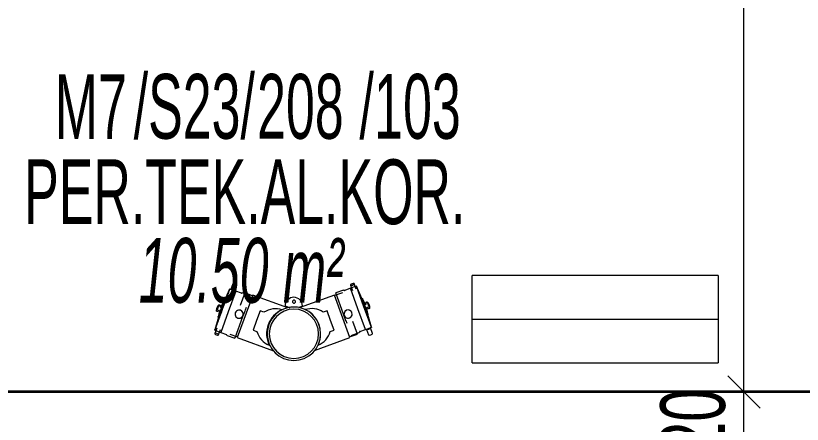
# Model space of a CAD drawing. Header units: metres. Extents: x 8 to 325, y -31 to 15.
# Drawn here: x 121.812 to 124.242, y -3.79 to -2.527 of the extents above; entities that cross this region are included whole.
import ezdxf

# ---------------------------------------------------------------- set-up
doc = ezdxf.new("R2010")
doc.units = ezdxf.units.M
for name, color, linetype, lineweight in [('A-ALAN', 7, 'Continuous', 9), ('A-DETY-ETKT', 7, 'Continuous', 9), ('A-DETY-OLCU', 7, 'Continuous', 9), ('A-DETY-OLCU-100', 7, 'Continuous', 9), ('A-DUVR', 7, 'Continuous', 9), ('M-EKIP', 7, 'Continuous', 9)]:
    doc.layers.add(name, color=color, linetype=linetype, lineweight=lineweight)
doc.styles.add('Arial Narrow_1', font='ARIALN.TTF', dxfattribs={"width": 0.7, "height": 0.2})
doc.styles.add('Arial Narrow_5', font='ARIALN.TTF', dxfattribs={"width": 0.8, "height": 0.2})
doc.styles.add('Arial Narrow_I', font='ARIALNI.TTF', dxfattribs={"width": 0.7, "height": 0.2})
doc.dimstyles.new('TKFN_ARDI_Ölçü_1_100__İç__3', dxfattribs={"dimscale": 0.3048, "dimtxt": 0.204686, "dimasz": 0.328084, "dimexe": 0.328084, "dimexo": 0.0625, "dimgap": 0, "dimtad": 1, "dimdec": 0, "dimlfac": 100, "dimdsep": 46, "dimtxsty": 'Arial Narrow_5', "dimblk1": 'OBLIQUE', "dimblk2": 'OBLIQUE', "dimsah": 1, "dimcen": 0.09, "dimdle": 0.328084, "dimadec": 8, "dimazin": 0, "dimtfac": 1, "dimtdec": 4, "dimtix": 1, "dimtmove": 0, "dimatfit": 3, "dimfxl": 0.656168, "dimfxlon": 1, "dimtvp": 1, "dimtolj": 1, "dimtzin": 0, "dimarcsym": 2})

# ---------------------------------------------------------------- blocks, each defined once
blk = doc.blocks.new('SY-M-FH_01_FIREHYDRAND - Fire_Hydrant_Valve__2xDN65_-6632026-_1_13_4_13_ PERON KATI _FFL_')
at = {"layer": 'M-EKIP', "color": 8, "lineweight": 5, "true_color": 0x808080}
for p, q in [((-0.1092, 0.1029), (-0.1153, 0.0861)), ((-0.1034, 0.0818), (-0.0972, 0.0986)), ((0.2542, 0.0988), (0.2603, 0.082)), ((0.2723, 0.0863), (0.2661, 0.1032)), ((-0.1191, 0.0863), (-0.1421, 0.0231)), ((-0.1191, 0.0863), (-0.1357, 0.049)), ((-0.1004, 0.0801), (-0.1236, 0.0164)), ((-0.1004, 0.0801), (-0.1236, 0.0164)), ((-0.1004, 0.0801), (-0.1183, 0.0866)), ((-0.0825, 0.0736), (-0.1004, 0.0801)), ((-0.0723, 0.0746), (-0.0865, 0.0357)), ((-0.0552, 0.0658), (-0.0791, 0.0745)), ((-0.0484, 0.0659), (-0.0723, 0.0746)), ((0.2292, 0.0749), (0.2054, 0.0662)), ((0.233, 0.0832), (0.2091, 0.0745)), ((0.233, 0.0089), (0.2091, 0.0745)), ((0.2543, 0.0888), (0.2364, 0.0823)), ((0.2722, 0.0953), (0.2543, 0.0888)), ((0.2775, 0.0251), (0.2543, 0.0888)), ((0.2775, 0.0251), (0.2543, 0.0888)), ((0.2896, 0.0577), (0.273, 0.0949)), ((0.296, 0.0318), (0.273, 0.0949)), ((-0.1357, 0.049), (-0.1448, 0.0241)), ((-0.0477, 0.0679), (-0.0955, -0.0634)), ((0.061, 0.0283), (-0.0477, 0.0679)), ((0.2047, 0.0681), (0.096, 0.0285)), ((0.2524, -0.0632), (0.2047, 0.0681)), ((0.2987, 0.0328), (0.2896, 0.0577)), ((0.3001, 0.0401), (0.2911, 0.0569)), ((0.2998, 0.0332), (0.2911, 0.0569)), ((-0.156, 0.0282), (-0.159, 0.02)), ((-0.153, 0.0363), (-0.156, 0.0282)), ((-0.1459, 0.0245), (-0.1546, 0.0007)), ((-0.1373, 0.0483), (-0.1462, 0.0314)), ((-0.1373, 0.0483), (-0.1459, 0.0245)), ((-0.0685, 0.0293), (-0.0715, 0.0211)), ((0.052, 0.0349), (0.065, 0.0295)), ((0.065, 0.0295), (0.0666, 0.0297)), ((0.0943, 0.0294), (0.106, 0.0342)), ((0.3007, -0.0387), (0.2775, 0.0251)), ((0.3007, -0.0387), (0.2775, 0.0251)), ((0.319, -0.0314), (0.296, 0.0318)), ((0.3077, 0.0079), (0.2987, 0.0328)), ((0.3084, 0.0094), (0.2998, 0.0332)), ((0.3084, 0.0094), (0.3045, 0.028)), ((0.3099, 0.0368), (0.3069, 0.045)), ((0.3128, 0.0287), (0.3099, 0.0368)), ((-0.1421, 0.0231), (-0.1651, -0.04)), ((-0.1506, 0.0194), (-0.1546, 0.0007)), ((-0.1448, 0.0241), (-0.1538, -0.0008)), ((-0.1236, 0.0164), (-0.1468, -0.0473)), ((-0.1236, 0.0164), (-0.1468, -0.0473)), ((-0.0791, 0.0002), (-0.103, -0.0655)), ((-0.0716, 0.0207), (-0.0791, 0.0002)), ((-0.0249, 0.019), (-0.0358, -0.0108)), ((-0.013, 0.0147), (-0.0249, 0.019)), ((0.1819, 0.0193), (0.17, 0.0149)), ((0.1928, -0.0106), (0.1819, 0.0193)), ((0.2404, -0.0116), (0.233, 0.0089)), ((0.319, -0.0314), (0.3077, 0.0079)), ((-0.1538, -0.0008), (-0.1651, -0.04)), ((-0.0358, -0.0108), (-0.0467, -0.0406)), ((0.2036, -0.0404), (0.1928, -0.0106)), ((0.2436, -0.0203), (0.2406, -0.012)), ((0.2756, -0.0526), (0.2614, -0.0136)), ((-0.159, -0.0339), (-0.1651, -0.0508)), ((-0.1647, -0.0408), (-0.1468, -0.0473)), ((-0.1532, -0.0551), (-0.1471, -0.0383)), ((-0.1468, -0.0473), (-0.1289, -0.0538)), ((-0.0467, -0.0406), (-0.0347, -0.045)), ((0.1917, -0.0447), (0.2036, -0.0404)), ((0.2569, -0.0568), (0.2807, -0.0481)), ((0.2828, -0.0452), (0.3007, -0.0387)), ((0.3007, -0.0387), (0.3186, -0.0321)), ((0.304, -0.038), (0.3101, -0.0549)), ((0.3221, -0.0505), (0.3159, -0.0337)), ((-0.1269, -0.0568), (-0.103, -0.0655)), ((-0.1187, -0.0528), (-0.0948, -0.0615)), ((-0.0955, -0.0634), (0.0163, -0.1041)), ((0.1434, -0.1029), (0.2524, -0.0632)), ((0.2517, -0.0612), (0.2756, -0.0526))]:
    blk.add_line(p, q, dxfattribs=at)
at = {"layer": 'M-EKIP', "color": 8, "lineweight": 5, "true_color": 0x808080, "flags": 128}
for points in [[(-0.1191, 0.0863), (-0.1191, 0.0862), (-0.1192, 0.086), (-0.1193, 0.0858), (-0.1194, 0.0854), (-0.1196, 0.085), (-0.1198, 0.0844), (-0.12, 0.0838), (-0.1203, 0.083), (-0.1206, 0.0822), (-0.1209, 0.0813), (-0.1213, 0.0802), (-0.1217, 0.0791), (-0.1222, 0.0779), (-0.1226, 0.0766), (-0.1231, 0.0752), (-0.1237, 0.0738), (-0.1242, 0.0722), (-0.1248, 0.0706), (-0.1254, 0.0689), (-0.1261, 0.0671), (-0.1268, 0.0653), (-0.1275, 0.0633), (-0.1282, 0.0614), (-0.1289, 0.0593), (-0.1297, 0.0572), (-0.1305, 0.0551), (-0.1313, 0.0529), (-0.1321, 0.0506), (-0.1329, 0.0483), (-0.1338, 0.046), (-0.1346, 0.0436), (-0.1355, 0.0412), (-0.1364, 0.0388), (-0.1373, 0.0363), (-0.1382, 0.0338), (-0.1391, 0.0313), (-0.14, 0.0288), (-0.1409, 0.0263), (-0.1418, 0.0238), (-0.1421, 0.0231)], [(-0.1196, 0.0849), (-0.1194, 0.0853), (-0.1193, 0.0857), (-0.1192, 0.086), (-0.1191, 0.0862), (-0.1191, 0.0862), (-0.1191, 0.0863)], [(-0.1191, 0.0863), (-0.1191, 0.0863), (-0.1191, 0.0863), (-0.1191, 0.0863), (-0.1191, 0.0863), (-0.1191, 0.0864), (-0.119, 0.0864), (-0.119, 0.0864), (-0.119, 0.0864), (-0.119, 0.0864), (-0.119, 0.0865), (-0.119, 0.0865), (-0.119, 0.0865), (-0.1189, 0.0865), (-0.1189, 0.0865), (-0.1189, 0.0865), (-0.1189, 0.0866), (-0.1189, 0.0866), (-0.1188, 0.0866), (-0.1188, 0.0866), (-0.1188, 0.0866), (-0.1188, 0.0866), (-0.1187, 0.0866), (-0.1187, 0.0866), (-0.1187, 0.0866), (-0.1187, 0.0866), (-0.1187, 0.0866), (-0.1186, 0.0866), (-0.1186, 0.0866), (-0.1186, 0.0867), (-0.1186, 0.0867), (-0.1185, 0.0867), (-0.1185, 0.0867), (-0.1185, 0.0866), (-0.1185, 0.0866), (-0.1184, 0.0866), (-0.1184, 0.0866), (-0.1184, 0.0866), (-0.1184, 0.0866), (-0.1183, 0.0866), (-0.1183, 0.0866)], [(-0.0825, 0.0736), (-0.0825, 0.0736), (-0.0825, 0.0736), (-0.0824, 0.0736), (-0.0824, 0.0735), (-0.0824, 0.0735), (-0.0823, 0.0735), (-0.0823, 0.0735), (-0.0823, 0.0735), (-0.0822, 0.0735), (-0.0822, 0.0735), (-0.0822, 0.0735), (-0.0821, 0.0735), (-0.0821, 0.0735), (-0.0821, 0.0736), (-0.082, 0.0736), (-0.082, 0.0736), (-0.082, 0.0736), (-0.082, 0.0736), (-0.0819, 0.0736), (-0.0819, 0.0736), (-0.0819, 0.0736), (-0.0818, 0.0736), (-0.0818, 0.0737), (-0.0818, 0.0737), (-0.0818, 0.0737), (-0.0817, 0.0737), (-0.0817, 0.0737), (-0.0817, 0.0738), (-0.0817, 0.0738), (-0.0816, 0.0738), (-0.0816, 0.0738)], [(-0.0816, 0.0738), (-0.0816, 0.0739), (-0.0815, 0.074), (-0.0814, 0.074), (-0.0814, 0.0741), (-0.0813, 0.0741), (-0.0812, 0.0742), (-0.0812, 0.0743), (-0.0811, 0.0743), (-0.081, 0.0744), (-0.0809, 0.0744), (-0.0808, 0.0744), (-0.0807, 0.0745), (-0.0807, 0.0745), (-0.0806, 0.0745), (-0.0805, 0.0746), (-0.0804, 0.0746), (-0.0803, 0.0746), (-0.0802, 0.0746), (-0.0801, 0.0746), (-0.08, 0.0746), (-0.0799, 0.0746), (-0.0799, 0.0746), (-0.0798, 0.0746), (-0.0797, 0.0746), (-0.0796, 0.0746), (-0.0795, 0.0746), (-0.0794, 0.0746), (-0.0793, 0.0746), (-0.0792, 0.0746), (-0.0791, 0.0745), (-0.0791, 0.0745)], [(0.233, 0.0832), (0.2331, 0.0832), (0.2331, 0.0832), (0.2332, 0.0833), (0.2333, 0.0833), (0.2334, 0.0833), (0.2335, 0.0833), (0.2336, 0.0833), (0.2337, 0.0833), (0.2338, 0.0833), (0.2339, 0.0833), (0.234, 0.0833), (0.234, 0.0833), (0.2341, 0.0833), (0.2342, 0.0833), (0.2343, 0.0833), (0.2344, 0.0832), (0.2345, 0.0832), (0.2346, 0.0832), (0.2347, 0.0831), (0.2347, 0.0831), (0.2348, 0.0831), (0.2349, 0.083), (0.235, 0.083), (0.2351, 0.0829), (0.2351, 0.0829), (0.2352, 0.0828), (0.2353, 0.0827), (0.2353, 0.0827), (0.2354, 0.0826), (0.2355, 0.0825), (0.2355, 0.0825)], [(0.2355, 0.0825), (0.2355, 0.0825), (0.2356, 0.0825), (0.2356, 0.0824), (0.2356, 0.0824), (0.2356, 0.0824), (0.2356, 0.0824), (0.2357, 0.0824), (0.2357, 0.0823), (0.2357, 0.0823), (0.2358, 0.0823), (0.2358, 0.0823), (0.2358, 0.0823), (0.2358, 0.0823), (0.2359, 0.0823), (0.2359, 0.0822), (0.2359, 0.0822), (0.236, 0.0822), (0.236, 0.0822), (0.236, 0.0822), (0.2361, 0.0822), (0.2361, 0.0822), (0.2361, 0.0822), (0.2362, 0.0822), (0.2362, 0.0822), (0.2362, 0.0822), (0.2363, 0.0822), (0.2363, 0.0822), (0.2363, 0.0822), (0.2364, 0.0822), (0.2364, 0.0823), (0.2364, 0.0823)], [(0.2722, 0.0953), (0.2722, 0.0953), (0.2723, 0.0953), (0.2723, 0.0953), (0.2723, 0.0953), (0.2723, 0.0953), (0.2724, 0.0953), (0.2724, 0.0953), (0.2724, 0.0953), (0.2724, 0.0953), (0.2725, 0.0953), (0.2725, 0.0953), (0.2725, 0.0953), (0.2725, 0.0953), (0.2725, 0.0953), (0.2726, 0.0953), (0.2726, 0.0953), (0.2726, 0.0953), (0.2726, 0.0953), (0.2727, 0.0953), (0.2727, 0.0953), (0.2727, 0.0953), (0.2727, 0.0952), (0.2728, 0.0952), (0.2728, 0.0952), (0.2728, 0.0952), (0.2728, 0.0952), (0.2728, 0.0952), (0.2728, 0.0952), (0.2729, 0.0951), (0.2729, 0.0951), (0.2729, 0.0951), (0.2729, 0.0951), (0.2729, 0.0951), (0.2729, 0.095), (0.273, 0.095), (0.273, 0.095), (0.273, 0.095), (0.273, 0.095), (0.273, 0.0949), (0.273, 0.0949)], [(0.296, 0.0318), (0.2951, 0.0343), (0.2941, 0.0368), (0.2932, 0.0393), (0.2923, 0.0418), (0.2914, 0.0443), (0.2905, 0.0468), (0.2896, 0.0492), (0.2887, 0.0516), (0.2879, 0.054), (0.287, 0.0564), (0.2862, 0.0587), (0.2854, 0.0609), (0.2846, 0.0632), (0.2838, 0.0653), (0.283, 0.0674), (0.2823, 0.0695), (0.2815, 0.0715), (0.2808, 0.0734), (0.2801, 0.0753), (0.2795, 0.0771), (0.2789, 0.0788), (0.2783, 0.0805), (0.2777, 0.082), (0.2771, 0.0835), (0.2766, 0.0849), (0.2762, 0.0862), (0.2757, 0.0875), (0.2753, 0.0886), (0.2749, 0.0897), (0.2746, 0.0906), (0.2742, 0.0915), (0.274, 0.0923), (0.2737, 0.093), (0.2735, 0.0935), (0.2733, 0.094), (0.2732, 0.0944), (0.2731, 0.0947), (0.273, 0.0948), (0.273, 0.0949), (0.273, 0.0949)], [(0.273, 0.0949), (0.273, 0.0949), (0.2731, 0.0947), (0.2732, 0.0945), (0.2733, 0.0941), (0.2735, 0.0937)], [(-0.1373, 0.0483), (-0.1372, 0.0483), (-0.1372, 0.0483), (-0.1372, 0.0483), (-0.1372, 0.0483), (-0.1372, 0.0484), (-0.1372, 0.0484), (-0.1372, 0.0484), (-0.1372, 0.0484), (-0.1371, 0.0484), (-0.1371, 0.0485), (-0.1371, 0.0485), (-0.1371, 0.0485), (-0.1371, 0.0485), (-0.1371, 0.0485), (-0.137, 0.0485), (-0.137, 0.0486), (-0.137, 0.0486), (-0.137, 0.0486), (-0.137, 0.0486), (-0.1369, 0.0486), (-0.1369, 0.0486), (-0.1369, 0.0486), (-0.1369, 0.0486), (-0.1368, 0.0486), (-0.1368, 0.0486), (-0.1368, 0.0486), (-0.1368, 0.0487), (-0.1367, 0.0487), (-0.1367, 0.0487), (-0.1367, 0.0487), (-0.1367, 0.0487), (-0.1366, 0.0487), (-0.1366, 0.0487), (-0.1366, 0.0487), (-0.1366, 0.0486), (-0.1365, 0.0486), (-0.1365, 0.0486), (-0.1365, 0.0486), (-0.1365, 0.0486), (-0.1365, 0.0486)], [(-0.1365, 0.0486), (-0.1364, 0.0486), (-0.1364, 0.0486), (-0.1364, 0.0486), (-0.1364, 0.0486), (-0.1364, 0.0486), (-0.1363, 0.0486), (-0.1363, 0.0486), (-0.1363, 0.0486), (-0.1363, 0.0486), (-0.1362, 0.0486), (-0.1362, 0.0486), (-0.1362, 0.0486), (-0.1362, 0.0486), (-0.1361, 0.0486), (-0.1361, 0.0486), (-0.1361, 0.0486), (-0.1361, 0.0486), (-0.1361, 0.0486), (-0.136, 0.0486), (-0.136, 0.0486), (-0.136, 0.0487), (-0.136, 0.0487), (-0.1359, 0.0487), (-0.1359, 0.0487), (-0.1359, 0.0487), (-0.1359, 0.0487), (-0.1359, 0.0487), (-0.1359, 0.0488), (-0.1358, 0.0488), (-0.1358, 0.0488), (-0.1358, 0.0488), (-0.1358, 0.0488), (-0.1358, 0.0488), (-0.1358, 0.0489), (-0.1358, 0.0489), (-0.1357, 0.0489), (-0.1357, 0.0489), (-0.1357, 0.0489), (-0.1357, 0.049), (-0.1357, 0.049)], [(0.2896, 0.0577), (0.2896, 0.0576), (0.2896, 0.0576), (0.2896, 0.0576), (0.2896, 0.0576), (0.2896, 0.0575), (0.2897, 0.0575), (0.2897, 0.0575), (0.2897, 0.0575), (0.2897, 0.0575), (0.2897, 0.0575), (0.2897, 0.0574), (0.2897, 0.0574), (0.2898, 0.0574), (0.2898, 0.0574), (0.2898, 0.0574), (0.2898, 0.0574), (0.2898, 0.0573), (0.2899, 0.0573), (0.2899, 0.0573), (0.2899, 0.0573), (0.2899, 0.0573), (0.2899, 0.0573), (0.29, 0.0573), (0.29, 0.0573), (0.29, 0.0573), (0.29, 0.0573), (0.2901, 0.0573), (0.2901, 0.0573), (0.2901, 0.0573), (0.2901, 0.0573), (0.2902, 0.0573), (0.2902, 0.0573), (0.2902, 0.0573), (0.2902, 0.0573), (0.2903, 0.0573), (0.2903, 0.0573), (0.2903, 0.0573), (0.2903, 0.0573), (0.2903, 0.0573), (0.2904, 0.0573)], [(0.2904, 0.0573), (0.2904, 0.0573), (0.2904, 0.0573), (0.2904, 0.0573), (0.2904, 0.0573), (0.2905, 0.0573), (0.2905, 0.0573), (0.2905, 0.0573), (0.2905, 0.0573), (0.2906, 0.0573), (0.2906, 0.0573), (0.2906, 0.0573), (0.2906, 0.0573), (0.2907, 0.0573), (0.2907, 0.0573), (0.2907, 0.0573), (0.2907, 0.0573), (0.2908, 0.0573), (0.2908, 0.0573), (0.2908, 0.0573), (0.2908, 0.0573), (0.2909, 0.0573), (0.2909, 0.0573), (0.2909, 0.0572), (0.2909, 0.0572), (0.2909, 0.0572), (0.291, 0.0572), (0.291, 0.0572), (0.291, 0.0572), (0.291, 0.0571), (0.291, 0.0571), (0.291, 0.0571), (0.2911, 0.0571), (0.2911, 0.0571), (0.2911, 0.057), (0.2911, 0.057), (0.2911, 0.057), (0.2911, 0.057), (0.2911, 0.057), (0.2911, 0.0569), (0.2911, 0.0569)], [(0.2998, 0.0332), (0.2994, 0.0341), (0.2991, 0.0351), (0.2988, 0.036), (0.2984, 0.037), (0.2981, 0.0379), (0.2977, 0.0388), (0.2974, 0.0397), (0.2971, 0.0406), (0.2967, 0.0415), (0.2964, 0.0424), (0.2961, 0.0433), (0.2958, 0.0441), (0.2955, 0.045), (0.2952, 0.0458), (0.2949, 0.0466), (0.2946, 0.0474), (0.2943, 0.0481), (0.2941, 0.0488), (0.2938, 0.0495), (0.2936, 0.0502), (0.2933, 0.0509), (0.2931, 0.0515), (0.2929, 0.0521), (0.2927, 0.0526), (0.2925, 0.0532), (0.2923, 0.0537), (0.2922, 0.0541), (0.292, 0.0546), (0.2919, 0.055), (0.2917, 0.0553), (0.2916, 0.0556), (0.2915, 0.0559), (0.2914, 0.0562), (0.2913, 0.0564), (0.2913, 0.0566), (0.2912, 0.0567), (0.2912, 0.0568), (0.2911, 0.0569), (0.2911, 0.0569)], [(0.2911, 0.0569), (0.2911, 0.0569), (0.2912, 0.0569), (0.2912, 0.0568), (0.2912, 0.0566), (0.2913, 0.0565), (0.2914, 0.0563), (0.2915, 0.056), (0.2916, 0.0557)], [(-0.1594, 0.0188), (-0.1594, 0.0199), (-0.1594, 0.0211), (-0.1594, 0.0222), (-0.1592, 0.0233), (-0.1591, 0.0244), (-0.1589, 0.0256), (-0.1586, 0.0267), (-0.1583, 0.0278), (-0.158, 0.0289), (-0.158, 0.0289)], [(-0.158, 0.0289), (-0.1576, 0.0299), (-0.1571, 0.031), (-0.1566, 0.032), (-0.156, 0.033), (-0.1554, 0.0339), (-0.1548, 0.0349), (-0.1541, 0.0358), (-0.1534, 0.0367), (-0.1526, 0.0375), (-0.1526, 0.0376)], [(-0.1459, 0.0245), (-0.1463, 0.0235), (-0.1466, 0.0226), (-0.1469, 0.0217), (-0.1473, 0.0207), (-0.1476, 0.0198), (-0.148, 0.0188), (-0.1483, 0.0179), (-0.1486, 0.017), (-0.149, 0.0161), (-0.1493, 0.0152), (-0.1496, 0.0144), (-0.1499, 0.0135), (-0.1502, 0.0127), (-0.1505, 0.0119), (-0.1508, 0.0111), (-0.1511, 0.0103), (-0.1513, 0.0096), (-0.1516, 0.0088), (-0.1519, 0.0081), (-0.1521, 0.0075), (-0.1523, 0.0068), (-0.1526, 0.0062), (-0.1528, 0.0056), (-0.153, 0.005), (-0.1532, 0.0045), (-0.1534, 0.004), (-0.1535, 0.0035), (-0.1537, 0.0031), (-0.1538, 0.0027), (-0.154, 0.0023), (-0.1541, 0.002), (-0.1542, 0.0017), (-0.1543, 0.0015), (-0.1544, 0.0013), (-0.1544, 0.0011), (-0.1545, 0.0009), (-0.1545, 0.0008), (-0.1545, 0.0008), (-0.1546, 0.0007)], [(-0.1526, 0.0376), (-0.1525, 0.0376), (-0.1524, 0.0377), (-0.1524, 0.0377), (-0.1523, 0.0378), (-0.1522, 0.0378), (-0.1521, 0.0379), (-0.1521, 0.0379), (-0.152, 0.0379), (-0.1519, 0.038), (-0.1518, 0.038), (-0.1517, 0.038), (-0.1516, 0.038), (-0.1515, 0.038), (-0.1515, 0.0381), (-0.1514, 0.0381), (-0.1513, 0.0381), (-0.1512, 0.0381), (-0.1511, 0.0381), (-0.151, 0.0381), (-0.1509, 0.0381), (-0.1508, 0.0381), (-0.1507, 0.038), (-0.1506, 0.038), (-0.1506, 0.038), (-0.1505, 0.038), (-0.1504, 0.038), (-0.1503, 0.0379), (-0.1502, 0.0379), (-0.1501, 0.0378), (-0.1501, 0.0378), (-0.15, 0.0378), (-0.1499, 0.0377), (-0.1498, 0.0377), (-0.1498, 0.0376), (-0.1497, 0.0376), (-0.1496, 0.0375), (-0.1496, 0.0374), (-0.1495, 0.0374), (-0.1494, 0.0373), (-0.1494, 0.0372), (-0.1493, 0.0372), (-0.1493, 0.0371), (-0.1492, 0.037), (-0.1492, 0.0369), (-0.1491, 0.0368), (-0.1491, 0.0368), (-0.1491, 0.0367), (-0.149, 0.0366), (-0.149, 0.0365), (-0.149, 0.0364), (-0.1489, 0.0363), (-0.1489, 0.0363), (-0.1489, 0.0362)], [(-0.149, 0.0345), (-0.1491, 0.0344), (-0.1491, 0.0343), (-0.1491, 0.0342), (-0.1492, 0.034), (-0.1492, 0.0339), (-0.1492, 0.0338), (-0.1492, 0.0337), (-0.1492, 0.0336), (-0.1492, 0.0334), (-0.1492, 0.0333), (-0.1492, 0.0332), (-0.1491, 0.0331), (-0.1491, 0.033), (-0.1491, 0.0328), (-0.1491, 0.0327), (-0.149, 0.0326), (-0.149, 0.0325), (-0.1489, 0.0324), (-0.1489, 0.0323), (-0.1488, 0.0322), (-0.1488, 0.0321), (-0.1487, 0.032), (-0.1487, 0.0319), (-0.1486, 0.0318), (-0.1485, 0.0317), (-0.1484, 0.0316), (-0.1483, 0.0315), (-0.1483, 0.0314), (-0.1482, 0.0313), (-0.1481, 0.0312), (-0.148, 0.0312), (-0.1479, 0.0311), (-0.1478, 0.031), (-0.1478, 0.031)], [(-0.1489, 0.0362), (-0.1489, 0.0361), (-0.1489, 0.0359), (-0.1489, 0.0358), (-0.1489, 0.0357), (-0.1489, 0.0355), (-0.1489, 0.0354), (-0.1489, 0.0352), (-0.1489, 0.0351), (-0.1489, 0.035), (-0.149, 0.0348), (-0.149, 0.0347), (-0.149, 0.0345), (-0.149, 0.0345)], [(-0.1478, 0.031), (-0.1477, 0.031), (-0.1477, 0.031), (-0.1477, 0.031), (-0.1476, 0.0309), (-0.1476, 0.0309), (-0.1475, 0.0309), (-0.1475, 0.0309), (-0.1474, 0.0309), (-0.1474, 0.0309), (-0.1474, 0.0309), (-0.1473, 0.0309), (-0.1473, 0.0308), (-0.1472, 0.0308), (-0.1472, 0.0308), (-0.1471, 0.0308), (-0.1471, 0.0308), (-0.147, 0.0309), (-0.147, 0.0309), (-0.147, 0.0309), (-0.1469, 0.0309), (-0.1469, 0.0309), (-0.1468, 0.0309), (-0.1468, 0.0309), (-0.1467, 0.0309), (-0.1467, 0.031), (-0.1467, 0.031), (-0.1466, 0.031), (-0.1466, 0.031), (-0.1466, 0.031), (-0.1465, 0.0311), (-0.1465, 0.0311), (-0.1464, 0.0311), (-0.1464, 0.0312), (-0.1464, 0.0312), (-0.1464, 0.0312), (-0.1463, 0.0313), (-0.1463, 0.0313), (-0.1463, 0.0313), (-0.1462, 0.0314), (-0.1462, 0.0314), (-0.1462, 0.0314)], [(-0.1373, 0.0483), (-0.1373, 0.0482), (-0.1373, 0.0482), (-0.1373, 0.0481), (-0.1374, 0.048), (-0.1374, 0.0478), (-0.1375, 0.0476), (-0.1376, 0.0473), (-0.1377, 0.047), (-0.1378, 0.0467), (-0.1379, 0.0464), (-0.1381, 0.046), (-0.1382, 0.0456), (-0.1384, 0.0451), (-0.1386, 0.0446), (-0.1388, 0.0441), (-0.139, 0.0436), (-0.1392, 0.043), (-0.1394, 0.0424), (-0.1396, 0.0417), (-0.1399, 0.041), (-0.1401, 0.0404), (-0.1404, 0.0396), (-0.1407, 0.0389), (-0.1409, 0.0381), (-0.1412, 0.0373), (-0.1415, 0.0365), (-0.1418, 0.0357), (-0.1421, 0.0348), (-0.1425, 0.034), (-0.1428, 0.0331), (-0.1431, 0.0322), (-0.1434, 0.0313), (-0.1438, 0.0304), (-0.1441, 0.0295), (-0.1444, 0.0285), (-0.1448, 0.0276), (-0.1451, 0.0266), (-0.1455, 0.0257), (-0.1458, 0.0248), (-0.1459, 0.0245)], [(-0.1376, 0.0473), (-0.1375, 0.0475), (-0.1374, 0.0477), (-0.1374, 0.0479), (-0.1373, 0.0481), (-0.1373, 0.0482), (-0.1373, 0.0482), (-0.1373, 0.0483)], [(0.319, -0.0314), (0.3189, -0.0313), (0.3189, -0.0312), (0.3188, -0.0309), (0.3187, -0.0305), (0.3185, -0.0301), (0.3183, -0.0295), (0.3181, -0.0289), (0.3178, -0.0282), (0.3175, -0.0273), (0.3171, -0.0264), (0.3168, -0.0253), (0.3164, -0.0242), (0.3159, -0.023), (0.3154, -0.0217), (0.3149, -0.0203), (0.3144, -0.0189), (0.3138, -0.0173), (0.3133, -0.0157), (0.3126, -0.014), (0.312, -0.0122), (0.3113, -0.0104), (0.3106, -0.0084), (0.3099, -0.0065), (0.3092, -0.0044), (0.3084, -0.0023), (0.3076, -0.0002), (0.3068, 0.002), (0.306, 0.0043), (0.3052, 0.0066), (0.3043, 0.0089), (0.3034, 0.0113), (0.3026, 0.0137), (0.3017, 0.0161), (0.3008, 0.0186), (0.2999, 0.0211), (0.299, 0.0236), (0.2981, 0.0261), (0.2971, 0.0286), (0.2962, 0.0311), (0.296, 0.0318)], [(0.3084, 0.0094), (0.3084, 0.0094), (0.3084, 0.0095), (0.3084, 0.0096), (0.3083, 0.0097), (0.3083, 0.0099), (0.3082, 0.0101), (0.3081, 0.0103), (0.308, 0.0106), (0.3079, 0.0109), (0.3078, 0.0113), (0.3076, 0.0117), (0.3075, 0.0121), (0.3073, 0.0126), (0.3071, 0.013), (0.3069, 0.0136), (0.3067, 0.0141), (0.3065, 0.0147), (0.3063, 0.0153), (0.3061, 0.0159), (0.3058, 0.0166), (0.3056, 0.0173), (0.3053, 0.018), (0.305, 0.0188), (0.3047, 0.0195), (0.3045, 0.0203), (0.3042, 0.0211), (0.3039, 0.022), (0.3036, 0.0228), (0.3032, 0.0237), (0.3029, 0.0246), (0.3026, 0.0255), (0.3023, 0.0264), (0.3019, 0.0273), (0.3016, 0.0282), (0.3013, 0.0291), (0.3009, 0.0301), (0.3006, 0.031), (0.3002, 0.032), (0.2999, 0.0329), (0.2998, 0.0332)], [(0.3001, 0.0401), (0.3001, 0.0401), (0.3001, 0.04), (0.3002, 0.04), (0.3002, 0.04), (0.3002, 0.0399), (0.3002, 0.0399), (0.3003, 0.0399), (0.3003, 0.0398), (0.3003, 0.0398), (0.3004, 0.0398), (0.3004, 0.0397), (0.3004, 0.0397), (0.3005, 0.0397), (0.3005, 0.0397), (0.3005, 0.0396), (0.3006, 0.0396), (0.3006, 0.0396), (0.3007, 0.0396), (0.3007, 0.0396), (0.3008, 0.0396), (0.3008, 0.0396), (0.3008, 0.0395), (0.3009, 0.0395), (0.3009, 0.0395), (0.301, 0.0395), (0.301, 0.0395), (0.3011, 0.0395), (0.3011, 0.0395), (0.3011, 0.0395), (0.3012, 0.0395), (0.3012, 0.0395), (0.3013, 0.0395), (0.3013, 0.0396), (0.3014, 0.0396), (0.3014, 0.0396), (0.3015, 0.0396), (0.3015, 0.0396), (0.3015, 0.0396), (0.3016, 0.0396), (0.3016, 0.0397), (0.3017, 0.0397)], [(0.3017, 0.0397), (0.3018, 0.0398), (0.3019, 0.0398), (0.3019, 0.0399), (0.302, 0.04), (0.3021, 0.0401), (0.3022, 0.0401), (0.3023, 0.0402), (0.3024, 0.0403), (0.3025, 0.0404), (0.3025, 0.0405), (0.3026, 0.0406), (0.3027, 0.0407), (0.3027, 0.0408), (0.3028, 0.0409), (0.3028, 0.041), (0.3029, 0.0412), (0.3029, 0.0413), (0.3029, 0.0414), (0.303, 0.0415), (0.303, 0.0416), (0.303, 0.0417), (0.303, 0.0419), (0.3031, 0.042), (0.3031, 0.0421), (0.3031, 0.0422), (0.3031, 0.0423), (0.3031, 0.0425), (0.3031, 0.0426), (0.303, 0.0427), (0.303, 0.0428), (0.303, 0.0429), (0.303, 0.0431), (0.3029, 0.0432), (0.3029, 0.0432)], [(0.3029, 0.0432), (0.3029, 0.0433), (0.3028, 0.0435), (0.3028, 0.0436), (0.3028, 0.0437), (0.3028, 0.0439), (0.3028, 0.044), (0.3028, 0.0442), (0.3027, 0.0443), (0.3028, 0.0444), (0.3028, 0.0446), (0.3028, 0.0447), (0.3028, 0.0449), (0.3028, 0.0449)], [(0.3028, 0.0449), (0.3028, 0.045), (0.3028, 0.0451), (0.3029, 0.0452), (0.3029, 0.0452), (0.3029, 0.0453), (0.303, 0.0454), (0.303, 0.0455), (0.303, 0.0456), (0.3031, 0.0457), (0.3031, 0.0457), (0.3032, 0.0458), (0.3032, 0.0459), (0.3033, 0.0459), (0.3033, 0.046), (0.3034, 0.0461), (0.3035, 0.0461), (0.3035, 0.0462), (0.3036, 0.0463), (0.3037, 0.0463), (0.3038, 0.0464), (0.3038, 0.0464), (0.3039, 0.0465), (0.304, 0.0465), (0.3041, 0.0465), (0.3042, 0.0466), (0.3042, 0.0466), (0.3043, 0.0466), (0.3044, 0.0467), (0.3045, 0.0467), (0.3046, 0.0467), (0.3047, 0.0467), (0.3048, 0.0467), (0.3049, 0.0468), (0.3049, 0.0468), (0.305, 0.0468), (0.3051, 0.0468), (0.3052, 0.0468), (0.3053, 0.0467), (0.3054, 0.0467), (0.3055, 0.0467), (0.3056, 0.0467), (0.3057, 0.0467), (0.3057, 0.0466), (0.3058, 0.0466), (0.3059, 0.0466), (0.306, 0.0465), (0.3061, 0.0465), (0.3061, 0.0465), (0.3062, 0.0464), (0.3063, 0.0464), (0.3064, 0.0463), (0.3064, 0.0463), (0.3065, 0.0462)], [(0.3054, 0.0294), (0.3054, 0.0294), (0.3053, 0.0294), (0.3053, 0.0293), (0.3052, 0.0293), (0.3052, 0.0293), (0.3051, 0.0293), (0.3051, 0.0293), (0.3051, 0.0293), (0.305, 0.0293), (0.305, 0.0292), (0.305, 0.0292), (0.3049, 0.0292), (0.3049, 0.0292), (0.3048, 0.0291), (0.3048, 0.0291), (0.3048, 0.0291), (0.3047, 0.029), (0.3047, 0.029), (0.3047, 0.029), (0.3047, 0.0289), (0.3046, 0.0289), (0.3046, 0.0289), (0.3046, 0.0288), (0.3046, 0.0288), (0.3046, 0.0287), (0.3045, 0.0287), (0.3045, 0.0287), (0.3045, 0.0286), (0.3045, 0.0286), (0.3045, 0.0285), (0.3045, 0.0285), (0.3045, 0.0284), (0.3045, 0.0284), (0.3045, 0.0284), (0.3044, 0.0283), (0.3044, 0.0283), (0.3044, 0.0282), (0.3045, 0.0282), (0.3045, 0.0281), (0.3045, 0.0281), (0.3045, 0.028)], [(0.3086, 0.0275), (0.3086, 0.0276), (0.3085, 0.0277), (0.3085, 0.0278), (0.3084, 0.0279), (0.3083, 0.0281), (0.3083, 0.0282), (0.3082, 0.0282), (0.3081, 0.0283), (0.308, 0.0284), (0.308, 0.0285), (0.3079, 0.0286), (0.3078, 0.0287), (0.3077, 0.0288), (0.3076, 0.0288), (0.3075, 0.0289), (0.3074, 0.029), (0.3073, 0.029), (0.3072, 0.0291), (0.3071, 0.0291), (0.307, 0.0292), (0.3069, 0.0292), (0.3067, 0.0293), (0.3066, 0.0293), (0.3065, 0.0293), (0.3064, 0.0294), (0.3063, 0.0294), (0.3061, 0.0294), (0.306, 0.0294), (0.3059, 0.0294), (0.3058, 0.0294), (0.3057, 0.0294), (0.3055, 0.0294), (0.3054, 0.0294), (0.3054, 0.0294)], [(0.3065, 0.0462), (0.3072, 0.0454), (0.3079, 0.0445), (0.3086, 0.0436), (0.3093, 0.0426), (0.3099, 0.0417), (0.3104, 0.0407), (0.3109, 0.0397), (0.3114, 0.0387), (0.3119, 0.0376), (0.3119, 0.0376)], [(0.3096, 0.0261), (0.3095, 0.0262), (0.3094, 0.0263), (0.3093, 0.0264), (0.3092, 0.0265), (0.3091, 0.0266), (0.3091, 0.0267), (0.309, 0.0269), (0.3089, 0.027), (0.3088, 0.0271), (0.3088, 0.0272), (0.3087, 0.0274), (0.3086, 0.0275), (0.3086, 0.0275)], [(0.3133, 0.0275), (0.3133, 0.0274), (0.3133, 0.0273), (0.3132, 0.0272), (0.3132, 0.0271), (0.3132, 0.027), (0.3131, 0.0269), (0.3131, 0.0269), (0.3131, 0.0268), (0.313, 0.0267), (0.313, 0.0266), (0.3129, 0.0266), (0.3129, 0.0265), (0.3128, 0.0264), (0.3128, 0.0263), (0.3127, 0.0263), (0.3126, 0.0262), (0.3126, 0.0262), (0.3125, 0.0261), (0.3124, 0.026), (0.3123, 0.026), (0.3123, 0.0259), (0.3122, 0.0259), (0.3121, 0.0259), (0.312, 0.0258), (0.312, 0.0258), (0.3119, 0.0257), (0.3118, 0.0257), (0.3117, 0.0257), (0.3116, 0.0257), (0.3115, 0.0256), (0.3114, 0.0256), (0.3113, 0.0256), (0.3113, 0.0256), (0.3112, 0.0256), (0.3111, 0.0256), (0.311, 0.0256), (0.3109, 0.0256), (0.3108, 0.0256), (0.3107, 0.0256), (0.3106, 0.0256), (0.3105, 0.0257), (0.3105, 0.0257), (0.3104, 0.0257), (0.3103, 0.0257), (0.3102, 0.0258), (0.3101, 0.0258), (0.31, 0.0259), (0.31, 0.0259), (0.3099, 0.026), (0.3098, 0.026), (0.3097, 0.0261), (0.3097, 0.0261), (0.3096, 0.0261)], [(0.3119, 0.0376), (0.3122, 0.0365), (0.3125, 0.0354), (0.3128, 0.0343), (0.313, 0.0332), (0.3131, 0.032), (0.3132, 0.0309), (0.3133, 0.0298), (0.3133, 0.0286), (0.3133, 0.0275), (0.3133, 0.0275)], [(-0.1421, 0.0231), (-0.143, 0.0206), (-0.1439, 0.0181), (-0.1448, 0.0155), (-0.1458, 0.013), (-0.1467, 0.0106), (-0.1476, 0.0081), (-0.1484, 0.0057), (-0.1493, 0.0032), (-0.1502, 0.0009), (-0.151, -0.0015), (-0.1519, -0.0038), (-0.1527, -0.006), (-0.1535, -0.0083), (-0.1543, -0.0104), (-0.1551, -0.0125), (-0.1558, -0.0146), (-0.1565, -0.0166), (-0.1573, -0.0185), (-0.1579, -0.0204), (-0.1586, -0.0222), (-0.1592, -0.0239), (-0.1598, -0.0256), (-0.1604, -0.0271), (-0.1609, -0.0286), (-0.1614, -0.03), (-0.1619, -0.0313), (-0.1624, -0.0326), (-0.1628, -0.0337), (-0.1632, -0.0348), (-0.1635, -0.0357), (-0.1638, -0.0366), (-0.1641, -0.0374), (-0.1644, -0.0381), (-0.1646, -0.0386), (-0.1647, -0.0391), (-0.1649, -0.0395), (-0.165, -0.0398), (-0.165, -0.04), (-0.1651, -0.04), (-0.1651, -0.04)], [(-0.1558, 0.0175), (-0.1558, 0.0174), (-0.1559, 0.0173), (-0.156, 0.0173), (-0.156, 0.0172), (-0.1561, 0.0172), (-0.1562, 0.0172), (-0.1563, 0.0171), (-0.1564, 0.0171), (-0.1565, 0.0171), (-0.1565, 0.017), (-0.1566, 0.017), (-0.1567, 0.017), (-0.1568, 0.017), (-0.1569, 0.0169), (-0.157, 0.0169), (-0.1571, 0.0169), (-0.1572, 0.0169), (-0.1573, 0.0169), (-0.1573, 0.0169), (-0.1574, 0.0169), (-0.1575, 0.0169), (-0.1576, 0.017), (-0.1577, 0.017), (-0.1578, 0.017), (-0.1579, 0.017), (-0.158, 0.0171), (-0.158, 0.0171), (-0.1581, 0.0171), (-0.1582, 0.0172), (-0.1583, 0.0172), (-0.1584, 0.0172), (-0.1584, 0.0173), (-0.1585, 0.0173), (-0.1586, 0.0174), (-0.1587, 0.0175), (-0.1587, 0.0175), (-0.1588, 0.0176), (-0.1589, 0.0176), (-0.1589, 0.0177), (-0.159, 0.0178), (-0.159, 0.0179), (-0.1591, 0.0179), (-0.1591, 0.018), (-0.1592, 0.0181), (-0.1592, 0.0182), (-0.1593, 0.0182), (-0.1593, 0.0183), (-0.1593, 0.0184), (-0.1593, 0.0185), (-0.1594, 0.0186), (-0.1594, 0.0187), (-0.1594, 0.0188), (-0.1594, 0.0188)], [(-0.1547, 0.0188), (-0.1548, 0.0187), (-0.1549, 0.0186), (-0.1549, 0.0185), (-0.155, 0.0183), (-0.1551, 0.0182), (-0.1552, 0.0181), (-0.1552, 0.018), (-0.1553, 0.0179), (-0.1554, 0.0178), (-0.1555, 0.0177), (-0.1556, 0.0176), (-0.1557, 0.0175), (-0.1558, 0.0175)], [(-0.1515, 0.0207), (-0.1516, 0.0207), (-0.1518, 0.0207), (-0.1519, 0.0207), (-0.152, 0.0207), (-0.1521, 0.0207), (-0.1522, 0.0207), (-0.1524, 0.0207), (-0.1525, 0.0207), (-0.1526, 0.0207), (-0.1527, 0.0206), (-0.1528, 0.0206), (-0.153, 0.0206), (-0.1531, 0.0205), (-0.1532, 0.0205), (-0.1533, 0.0204), (-0.1534, 0.0204), (-0.1535, 0.0203), (-0.1536, 0.0202), (-0.1537, 0.0202), (-0.1538, 0.0201), (-0.1539, 0.02), (-0.154, 0.0199), (-0.1541, 0.0199), (-0.1542, 0.0198), (-0.1542, 0.0197), (-0.1543, 0.0196), (-0.1544, 0.0195), (-0.1545, 0.0194), (-0.1545, 0.0193), (-0.1546, 0.0192), (-0.1546, 0.0191), (-0.1547, 0.019), (-0.1547, 0.0189), (-0.1547, 0.0188)], [(-0.1546, 0.0007), (-0.1545, 0.0008), (-0.1545, 0.0008), (-0.1545, 0.0009), (-0.1544, 0.001), (-0.1544, 0.0012), (-0.1543, 0.0014), (-0.1542, 0.0017), (-0.1541, 0.0019)], [(-0.1542, -0.0001), (-0.1542, 0), (-0.1542, 0), (-0.1543, 0), (-0.1543, 0), (-0.1543, 0), (-0.1543, 0), (-0.1543, 0), (-0.1544, 0), (-0.1544, 0.0001), (-0.1544, 0.0001), (-0.1544, 0.0001), (-0.1544, 0.0001), (-0.1544, 0.0001), (-0.1545, 0.0001), (-0.1545, 0.0002), (-0.1545, 0.0002), (-0.1545, 0.0002), (-0.1545, 0.0002), (-0.1545, 0.0003), (-0.1545, 0.0003), (-0.1545, 0.0003), (-0.1546, 0.0003), (-0.1546, 0.0003), (-0.1546, 0.0004), (-0.1546, 0.0004), (-0.1546, 0.0004), (-0.1546, 0.0004), (-0.1546, 0.0005), (-0.1546, 0.0005), (-0.1546, 0.0005), (-0.1546, 0.0005), (-0.1546, 0.0006), (-0.1546, 0.0006), (-0.1546, 0.0006), (-0.1546, 0.0006), (-0.1546, 0.0007), (-0.1546, 0.0007), (-0.1546, 0.0007), (-0.1546, 0.0007), (-0.1546, 0.0007)], [(-0.1506, 0.0194), (-0.1506, 0.0194), (-0.1506, 0.0195), (-0.1506, 0.0195), (-0.1506, 0.0195), (-0.1506, 0.0196), (-0.1506, 0.0196), (-0.1506, 0.0197), (-0.1506, 0.0197), (-0.1506, 0.0198), (-0.1506, 0.0198), (-0.1506, 0.0199), (-0.1506, 0.0199), (-0.1506, 0.0199), (-0.1506, 0.02), (-0.1507, 0.02), (-0.1507, 0.0201), (-0.1507, 0.0201), (-0.1507, 0.0201), (-0.1507, 0.0202), (-0.1508, 0.0202), (-0.1508, 0.0203), (-0.1508, 0.0203), (-0.1508, 0.0203), (-0.1509, 0.0204), (-0.1509, 0.0204), (-0.1509, 0.0204), (-0.151, 0.0204), (-0.151, 0.0205), (-0.151, 0.0205), (-0.1511, 0.0205), (-0.1511, 0.0206), (-0.1511, 0.0206), (-0.1512, 0.0206), (-0.1512, 0.0206), (-0.1513, 0.0206), (-0.1513, 0.0206), (-0.1514, 0.0207), (-0.1514, 0.0207), (-0.1514, 0.0207), (-0.1515, 0.0207), (-0.1515, 0.0207)], [(0.3081, 0.0086), (0.308, 0.0086), (0.308, 0.0086), (0.308, 0.0086), (0.308, 0.0086), (0.308, 0.0086), (0.3079, 0.0086), (0.3079, 0.0085), (0.3079, 0.0085), (0.3079, 0.0085), (0.3079, 0.0085), (0.3078, 0.0085), (0.3078, 0.0085), (0.3078, 0.0085), (0.3078, 0.0084), (0.3078, 0.0084), (0.3078, 0.0084), (0.3078, 0.0084), (0.3077, 0.0084), (0.3077, 0.0083), (0.3077, 0.0083), (0.3077, 0.0083), (0.3077, 0.0083), (0.3077, 0.0082), (0.3077, 0.0082), (0.3077, 0.0082), (0.3077, 0.0082), (0.3077, 0.0082), (0.3077, 0.0081), (0.3077, 0.0081), (0.3077, 0.0081), (0.3077, 0.0081), (0.3077, 0.008), (0.3077, 0.008), (0.3077, 0.008), (0.3077, 0.008), (0.3077, 0.0079), (0.3077, 0.0079), (0.3077, 0.0079), (0.3077, 0.0079), (0.3077, 0.0079)], [(0.3081, 0.0104), (0.3082, 0.0102), (0.3082, 0.0099), (0.3083, 0.0098), (0.3084, 0.0096), (0.3084, 0.0095), (0.3084, 0.0094), (0.3084, 0.0094)], [(0.3084, 0.0094), (0.3084, 0.0094), (0.3084, 0.0094), (0.3085, 0.0093), (0.3085, 0.0093), (0.3085, 0.0093), (0.3085, 0.0093), (0.3085, 0.0092), (0.3085, 0.0092), (0.3085, 0.0092), (0.3085, 0.0092), (0.3085, 0.0091), (0.3085, 0.0091), (0.3085, 0.0091), (0.3085, 0.0091), (0.3085, 0.009), (0.3084, 0.009), (0.3084, 0.009), (0.3084, 0.009), (0.3084, 0.009), (0.3084, 0.0089), (0.3084, 0.0089), (0.3084, 0.0089), (0.3084, 0.0089), (0.3084, 0.0088), (0.3083, 0.0088), (0.3083, 0.0088), (0.3083, 0.0088), (0.3083, 0.0088), (0.3083, 0.0088), (0.3083, 0.0087), (0.3082, 0.0087), (0.3082, 0.0087), (0.3082, 0.0087), (0.3082, 0.0087), (0.3082, 0.0087), (0.3081, 0.0087), (0.3081, 0.0086), (0.3081, 0.0086), (0.3081, 0.0086), (0.3081, 0.0086)], [(-0.1538, -0.0008), (-0.1538, -0.0008), (-0.1538, -0.0008), (-0.1538, -0.0007), (-0.1538, -0.0007), (-0.1538, -0.0007), (-0.1538, -0.0007), (-0.1538, -0.0007), (-0.1538, -0.0006), (-0.1538, -0.0006), (-0.1538, -0.0006), (-0.1538, -0.0006), (-0.1538, -0.0005), (-0.1538, -0.0005), (-0.1538, -0.0005), (-0.1538, -0.0005), (-0.1538, -0.0004), (-0.1538, -0.0004), (-0.1538, -0.0004), (-0.1538, -0.0004), (-0.1539, -0.0004), (-0.1539, -0.0003), (-0.1539, -0.0003), (-0.1539, -0.0003), (-0.1539, -0.0003), (-0.1539, -0.0002), (-0.1539, -0.0002), (-0.1539, -0.0002), (-0.154, -0.0002), (-0.154, -0.0002), (-0.154, -0.0002), (-0.154, -0.0001), (-0.154, -0.0001), (-0.1541, -0.0001), (-0.1541, -0.0001), (-0.1541, -0.0001), (-0.1541, -0.0001), (-0.1541, -0.0001), (-0.1542, -0.0001), (-0.1542, -0.0001), (-0.1542, -0.0001)], [(-0.1651, -0.04), (-0.1651, -0.04), (-0.165, -0.0398), (-0.1649, -0.0396), (-0.1648, -0.0392), (-0.1646, -0.0388)], [(-0.1647, -0.0408), (-0.1647, -0.0408), (-0.1648, -0.0408), (-0.1648, -0.0408), (-0.1648, -0.0408), (-0.1648, -0.0408), (-0.1648, -0.0407), (-0.1649, -0.0407), (-0.1649, -0.0407), (-0.1649, -0.0407), (-0.1649, -0.0407), (-0.1649, -0.0407), (-0.165, -0.0407), (-0.165, -0.0406), (-0.165, -0.0406), (-0.165, -0.0406), (-0.165, -0.0406), (-0.165, -0.0406), (-0.165, -0.0405), (-0.1651, -0.0405), (-0.1651, -0.0405), (-0.1651, -0.0405), (-0.1651, -0.0404), (-0.1651, -0.0404), (-0.1651, -0.0404), (-0.1651, -0.0404), (-0.1651, -0.0404), (-0.1651, -0.0403), (-0.1651, -0.0403), (-0.1651, -0.0403), (-0.1651, -0.0403), (-0.1651, -0.0402), (-0.1651, -0.0402), (-0.1651, -0.0402), (-0.1651, -0.0402), (-0.1651, -0.0401), (-0.1651, -0.0401), (-0.1651, -0.0401), (-0.1651, -0.0401), (-0.1651, -0.04), (-0.1651, -0.04)], [(0.2823, -0.0459), (0.2823, -0.046), (0.2822, -0.0461), (0.2822, -0.0462), (0.2822, -0.0463), (0.2822, -0.0464), (0.2822, -0.0465), (0.2822, -0.0466), (0.2821, -0.0467), (0.2821, -0.0467), (0.2821, -0.0468), (0.282, -0.0469), (0.282, -0.047), (0.282, -0.0471), (0.2819, -0.0472), (0.2819, -0.0472), (0.2818, -0.0473), (0.2817, -0.0474), (0.2817, -0.0474), (0.2816, -0.0475), (0.2816, -0.0476), (0.2815, -0.0476), (0.2814, -0.0477), (0.2814, -0.0478), (0.2813, -0.0478), (0.2812, -0.0479), (0.2811, -0.0479), (0.281, -0.048), (0.281, -0.048), (0.2809, -0.048), (0.2808, -0.0481), (0.2807, -0.0481)], [(0.2828, -0.0452), (0.2828, -0.0452), (0.2827, -0.0452), (0.2827, -0.0452), (0.2827, -0.0452), (0.2826, -0.0452), (0.2826, -0.0453), (0.2826, -0.0453), (0.2826, -0.0453), (0.2825, -0.0453), (0.2825, -0.0453), (0.2825, -0.0454), (0.2825, -0.0454), (0.2824, -0.0454), (0.2824, -0.0454), (0.2824, -0.0455), (0.2824, -0.0455), (0.2824, -0.0455), (0.2824, -0.0455), (0.2823, -0.0456), (0.2823, -0.0456), (0.2823, -0.0456), (0.2823, -0.0457), (0.2823, -0.0457), (0.2823, -0.0457), (0.2823, -0.0458), (0.2823, -0.0458), (0.2823, -0.0458), (0.2823, -0.0459), (0.2823, -0.0459), (0.2823, -0.0459), (0.2823, -0.0459)], [(0.3184, -0.03), (0.3186, -0.0304), (0.3188, -0.0308), (0.3189, -0.0311), (0.3189, -0.0313), (0.319, -0.0314), (0.319, -0.0314)], [(0.319, -0.0314), (0.319, -0.0314), (0.319, -0.0314), (0.319, -0.0314), (0.319, -0.0315), (0.319, -0.0315), (0.319, -0.0315), (0.319, -0.0315), (0.319, -0.0315), (0.319, -0.0316), (0.319, -0.0316), (0.319, -0.0316), (0.319, -0.0316), (0.319, -0.0317), (0.319, -0.0317), (0.319, -0.0317), (0.319, -0.0317), (0.319, -0.0318), (0.319, -0.0318), (0.3189, -0.0318), (0.3189, -0.0318), (0.3189, -0.0319), (0.3189, -0.0319), (0.3189, -0.0319), (0.3189, -0.0319), (0.3189, -0.0319), (0.3189, -0.032), (0.3188, -0.032), (0.3188, -0.032), (0.3188, -0.032), (0.3188, -0.032), (0.3188, -0.032), (0.3187, -0.0321), (0.3187, -0.0321), (0.3187, -0.0321), (0.3187, -0.0321), (0.3187, -0.0321), (0.3186, -0.0321), (0.3186, -0.0321), (0.3186, -0.0321), (0.3186, -0.0321)], [(-0.1284, -0.0546), (-0.1284, -0.0546), (-0.1284, -0.0545), (-0.1284, -0.0545), (-0.1284, -0.0545), (-0.1284, -0.0545), (-0.1284, -0.0544), (-0.1284, -0.0544), (-0.1284, -0.0544), (-0.1284, -0.0543), (-0.1284, -0.0543), (-0.1285, -0.0543), (-0.1285, -0.0542), (-0.1285, -0.0542), (-0.1285, -0.0542), (-0.1285, -0.0542), (-0.1285, -0.0541), (-0.1286, -0.0541), (-0.1286, -0.0541), (-0.1286, -0.0541), (-0.1286, -0.054), (-0.1286, -0.054), (-0.1287, -0.054), (-0.1287, -0.054), (-0.1287, -0.0539), (-0.1287, -0.0539), (-0.1288, -0.0539), (-0.1288, -0.0539), (-0.1288, -0.0539), (-0.1289, -0.0539), (-0.1289, -0.0539), (-0.1289, -0.0538)], [(-0.1269, -0.0568), (-0.127, -0.0567), (-0.127, -0.0567), (-0.1271, -0.0567), (-0.1272, -0.0566), (-0.1273, -0.0566), (-0.1274, -0.0565), (-0.1274, -0.0565), (-0.1275, -0.0564), (-0.1276, -0.0564), (-0.1276, -0.0563), (-0.1277, -0.0562), (-0.1278, -0.0562), (-0.1278, -0.0561), (-0.1279, -0.056), (-0.1279, -0.0559), (-0.128, -0.0559), (-0.128, -0.0558), (-0.1281, -0.0557), (-0.1281, -0.0556), (-0.1282, -0.0556), (-0.1282, -0.0555), (-0.1282, -0.0554), (-0.1283, -0.0553), (-0.1283, -0.0552), (-0.1283, -0.0551), (-0.1283, -0.055), (-0.1284, -0.0549), (-0.1284, -0.0548), (-0.1284, -0.0548), (-0.1284, -0.0547), (-0.1284, -0.0546)]]:
    blk.add_lwpolyline(points, dxfattribs=at)
at = {"layer": 'M-EKIP', "color": 8, "lineweight": 5, "true_color": 0x808080}
for centre, radius, start, end in [((0.079, 0.034), 0.027, 0.4766, 178.0201), ((0.0798, 0.0474), 0.00495, 67.2483, 247.2483), ((0.0798, 0.0474), 0.00495, 247.2483, 67.2483), ((0.023, -0.0377), 0.0636, 71.9636, 124.5046), ((0.0794, -0.0518), 0.0825, 90, 270), ((0.0794, -0.0518), 0.0762, 90, 270), ((0.0794, -0.0518), 0.0826, 90.9709, 98.8877), ((0.0794, -0.0518), 0.0825, 270, 90), ((0.0794, -0.0518), 0.0762, 270, 90), ((0.0794, -0.0518), 0.0826, 79.6089, 89.2483), ((0.1339, -0.0375), 0.0636, 55.4954, 108.0364), ((-0.0898, 0.0089), 0.0127, 70, 250), ((-0.0898, 0.0089), 0.0127, 145, 175), ((-0.0898, 0.0089), 0.0127, 190, 220), ((-0.0898, 0.0089), 0.0127, 100, 130), ((-0.0898, 0.0089), 0.0127, 250, 70), ((-0.0898, 0.0089), 0.0127, 250, 319.1081), ((-0.0898, 0.0089), 0.0127, 70, 85), ((-0.0898, 0.0089), 0.0127, 25, 70), ((-0.0898, 0.0089), 0.0127, 325, 10), ((0.0776, -0.0521), 0.0826, 115, 160), ((0.0794, -0.0518), 0.0826, 20, 65), ((0.2468, 0.0091), 0.0127, 110, 290), ((0.2468, 0.0091), 0.0127, 110, 200), ((0.2468, 0.0091), 0.0127, 215, 245), ((0.2468, 0.0091), 0.0127, 290, 110), ((0.2468, 0.0091), 0.0127, 39.6226, 80), ((0.2468, 0.0091), 0.0127, 293.9197, 320), ((0.2468, 0.0091), 0.0127, 20, 35), ((0.2468, 0.0091), 0.0127, 335, 5), ((0.0776, -0.0521), 0.0826, 160, 205), ((0.0794, -0.0518), 0.0826, 335, 20), ((0.2468, 0.0091), 0.0127, 260, 290), ((0.0265, -0.028), 0.0636, 195.4954, 248.0364), ((0.1304, -0.0278), 0.0636, 291.9636, 344.5046)]:
    blk.add_arc(centre, radius, start, end, dxfattribs=at)
for centre, major_axis, start_param, end_param in [((-0.1032, 0.1008), (-0.00597, 0.00217), 3.141593, 6.283185), ((-0.1032, 0.1008), (-0.00597, 0.00217), 0, 0.261799), ((-0.1032, 0.1008), (-0.00597, 0.00217), 2.879793, 3.141593), ((0.2602, 0.101), (0.00597, 0.00217), 0, 3.141593), ((0.2602, 0.101), (0.00597, 0.00217), 3.141593, 6.283185), ((-0.1093, 0.0839), (-0.00597, 0.00217), 0, 0.261799), ((-0.1093, 0.0839), (-0.00597, 0.00217), 3.141593, 6.283185), ((-0.1093, 0.0839), (-0.00597, 0.00217), 2.879793, 3.141593), ((0.31, -0.0359), (0.00597, 0.00217), 3.141593, 6.283185), ((0.31, -0.0359), (0.00597, 0.00217), 2.879793, 3.141593), ((0.31, -0.0359), (0.00597, 0.00217), 0, 0.261799), ((-0.1592, -0.0529), (-0.00597, 0.00217), 0, 3.141593), ((-0.1592, -0.0529), (-0.00597, 0.00217), 3.141593, 6.283185), ((0.3161, -0.0527), (0.00597, 0.00217), 3.141593, 6.283185), ((0.3161, -0.0527), (0.00597, 0.00217), 2.879793, 3.141593), ((0.3161, -0.0527), (0.00597, 0.00217), 0, 0.261799)]:
    blk.add_ellipse(centre, major_axis=major_axis, ratio=0.34202, start_param=start_param, end_param=end_param, dxfattribs=at)
blk = doc.blocks.new('SY-M-FC_01_FIRECABINET_Storage - Fire Storage Cabinet-6455167-_1_13_4_13_ PERON KATI _FFL_')
at = {"layer": 'M-EKIP', "color": 8, "lineweight": 5, "true_color": 0x808080}
for p, q in [((-0.38, 0.0004), (-0.38, 0.135)), ((0.38, 0.135), (-0.38, 0.135)), ((0.38, 0.135), (0.38, 0.0004)), ((-0.38, -0.135), (-0.38, 0.0004)), ((-0.38, 0.0004), (0.38, 0.0004)), ((0.38, 0.0004), (0.38, -0.135)), ((-0.38, -0.135), (0.38, -0.135))]:
    blk.add_line(p, q, dxfattribs=at)
blk = doc.blocks.new('IC-TKN-M7-S23-000-10-A1-32-K-T-6E-200_rvt-1-_1_13_4_13_ PERON KATI _FFL_')
at = {"layer": 'M-EKIP', "color": 8, "lineweight": 5, "true_color": 0x808080}
blk.add_blockref('SY-M-FH_01_FIREHYDRAND - Fire_Hydrant_Valve__2xDN65_-6632026-_1_13_4_13_ PERON KATI _FFL_', (-182.2028, -3.4586), dxfattribs=at)
at = {"layer": 'M-EKIP', "color": 8, "lineweight": 5, "true_color": 0x808080, "rotation": 180}
blk.add_blockref('SY-M-FC_01_FIRECABINET_Storage - Fire Storage Cabinet-6455167-_1_13_4_13_ PERON KATI _FFL_', (-181.1921, -3.4655), dxfattribs=at)
blk = doc.blocks.new('DIMBLOCK500-_1_13_4_13_ PERON KATI _FFL_')
at = {"layer": 'A-DETY-OLCU-100', "transparency": 16777216}
for p, q in [((124.062, -3.69), (124.012, -3.64)), ((124.062, -3.69), (123.862, -3.69)), ((124.062, -3.89), (124.062, -3.69)), ((124.062, -3.69), (124.112, -3.74)), ((124.062, -3.69), (124.162, -3.69)), ((124.062, -3.89), (124.012, -3.84)), ((124.062, -3.89), (123.862, -3.89)), ((124.062, -3.89), (124.112, -3.94)), ((124.062, -3.89), (124.162, -3.89))]:
    blk.add_line(p, q, dxfattribs=at)
at = {"layer": 'A-DETY-OLCU-100', "color": 0, "transparency": 16777216, "insert": (123.8035, -3.8842), "char_height": 0.2, "width": 0.22613, "attachment_point": 1, "rotation": 90, "line_spacing_factor": 0.974696, "style": 'Arial Narrow_5'}
blk.add_mtext('20', dxfattribs=at)
blk = doc.blocks.new('_Oblique')
at = {"color": 0, "linetype": 'ByBlock', "lineweight": -2}
blk.add_line((-0.5, -0.5), (0.5, 0.5), dxfattribs=at)
blk = doc.blocks.new('DIMBLOCK501-_1_13_4_13_ PERON KATI _FFL_')
at = {"layer": 'A-DETY-OLCU-100', "transparency": 16777216}
for p, q in [((124.062, -3.69), (124.062, 3.8)), ((124.062, 3.7), (124.012, 3.75)), ((124.062, 3.7), (123.862, 3.7)), ((124.062, 3.7), (124.112, 3.65)), ((124.062, 3.7), (124.162, 3.7)), ((124.062, -3.69), (124.012, -3.64)), ((124.062, -3.69), (123.862, -3.69)), ((124.062, -3.69), (124.112, -3.74)), ((124.062, -3.69), (124.162, -3.69))]:
    blk.add_line(p, q, dxfattribs=at)
at = {"layer": 'A-DETY-OLCU-100', "color": 0, "transparency": 16777216, "insert": (123.8035, -0.1363), "char_height": 0.2, "width": 0.339194, "attachment_point": 1, "rotation": 90, "line_spacing_factor": 0.974696, "style": 'Arial Narrow_5'}
blk.add_mtext('739', dxfattribs=at)

msp = doc.modelspace()

# ---------------------------------------------------------------- linework, layer by layer
at = {"layer": 'A-ALAN', "color": 8, "true_color": 0x808080, "flags": 128}
msp.add_lwpolyline([(124.5947, -1.795), (124.5947, -1.59), (119.5947, -1.59), (119.5947, -2.7582), (119.5947, -3.69), (124.5947, -3.69)], close=True, dxfattribs=at)
at = {"layer": 'A-DUVR', "lineweight": 35}
msp.add_line((124.5947, -3.69), (119.5947, -3.69), dxfattribs=at)

# ---------------------------------------------------------------- block references
at = {"lineweight": 5}
msp.add_blockref('IC-TKN-M7-S23-000-10-A1-32-K-T-6E-200_rvt-1-_1_13_4_13_ PERON KATI _FFL_', (304.7947, 0), dxfattribs=at)

# ---------------------------------------------------------------- texts
at = {"layer": 'A-DETY-ETKT', "char_height": 0.2, "line_spacing_factor": 0.949189}
for s, insert, width, attachment_point, style in [('\\pxqr,t2.1,4.2,6.3,8.4,10.5,12.6,14.7,16.8,18.9,21,23.1,25.2,27.3,29.4,31.5,33.6,35.7,37.8,39.9,42,44.1,46.2,48.3,50.4,52.5,54.6,56.7,58.8,60.9,63,65.1,67.2;{/S23/}', (122.5508, -2.8088), 0.3892, 6, 'Arial Narrow_1'), ('\\pxqr,t2.1,4.2,6.3,8.4,10.5,12.6,14.7,16.8,18.9,21,23.1,25.2,27.3,29.4,31.5,33.6,35.7,37.8,39.9,42,44.1,46.2,48.3,50.4,52.5,54.6,56.7,58.8,60.9,63,65.1,67.2;{/1}', (123.0077, -2.8088), 0.1386, 6, 'Arial Narrow_1'), ('\\pxqr,t2.1,4.2,6.3,8.4,10.5,12.6,14.7,16.8,18.9,21,23.1,25.2,27.3,29.4,31.5,33.6,35.7,37.8,39.9,42,44.1,46.2,48.3,50.4,52.5,54.6,56.7,58.8,60.9,63,65.1,67.2;{M7}', (122.1549, -2.8088), 0.2268, 6, 'Arial Narrow_1'), ('\\pxqc,t2.1,4.2,6.3,8.4,10.5,12.6,14.7,16.8,18.9,21,23.1,25.2,27.3,29.4,31.5,33.6,35.7,37.8,39.9,42,44.1,46.2,48.3,50.4,52.5,54.6,56.7,58.8,60.9,63,65.1,67.2;{208}', (122.6914, -2.8088), 0.2828, 5, 'Arial Narrow_1'), ('\\pxt2.1,4.2,6.3,8.4,10.5,12.6,14.7,16.8,18.9,21,23.1,25.2,27.3,29.4,31.5,33.6,35.7,37.8,39.9,42,44.1,46.2,48.3,50.4,52.5,54.6,56.7,58.8,60.9,63,65.1,67.2;{03}', (123.0087, -2.8088), 0.1897, 4, 'Arial Narrow_1'), ('\\pxqc,t2.1,4.2,6.3,8.4,10.5,12.6,14.7,16.8,18.9,21,23.1,25.2,27.3,29.4,31.5,33.6,35.7,37.8,39.9,42,44.1,46.2,48.3,50.4,52.5,54.6,56.7,58.8,60.9,63,65.1,67.2;{PER.TEK.AL.KOR.}', (122.5196, -3.0729), 1.4077, 5, 'Arial Narrow_1'), ('\\pt0.42,0.84,1.26,1.68,2.1,2.52,2.94,3.36,3.78,4.2,4.62,5.04,5.46,5.88,6.3,6.72,7.14,7.56,7.98,8.4,8.82,9.24,9.66,10.08,10.5,10.92,11.34,11.76,12.18,12.6,13.02,13.44;10.50 m²', (122.5082, -3.3157), 0.6573, 5, 'Arial Narrow_I')]:
    msp.add_mtext(s, dxfattribs=dict(at, insert=insert, width=width, attachment_point=attachment_point, style=style))

# ---------------------------------------------------------------- dimensions: what is measured, and where the dimension line sits
at = {"layer": 'A-DETY-OLCU'}
for base, p1, p2, override, picture, middle in [((124.062, 3.7), (123.862, -3.69), (123.862, 3.7), {"dimpost": '<>', "dimfxl": 7.390042}, 'DIMBLOCK501-_1_13_4_13_ PERON KATI _FFL_', (123.9599, 0.005)), ((124.062, -3.69), (123.862, -3.89), (123.862, -3.69), {"dimpost": '<>', "dimfxl": 0.2}, 'DIMBLOCK500-_1_13_4_13_ PERON KATI _FFL_', (123.9599, -3.79))]:
    dim = msp.add_linear_dim(base=base, p1=p1, p2=p2, angle=90, dimstyle='TKFN_ARDI_Ölçü_1_100__İç__3', override=override, dxfattribs=at)
    dim.commit()
    dim.dimension.update_dxf_attribs({"geometry": picture, "text_midpoint": middle})

doc.saveas('drawing.dxf')
